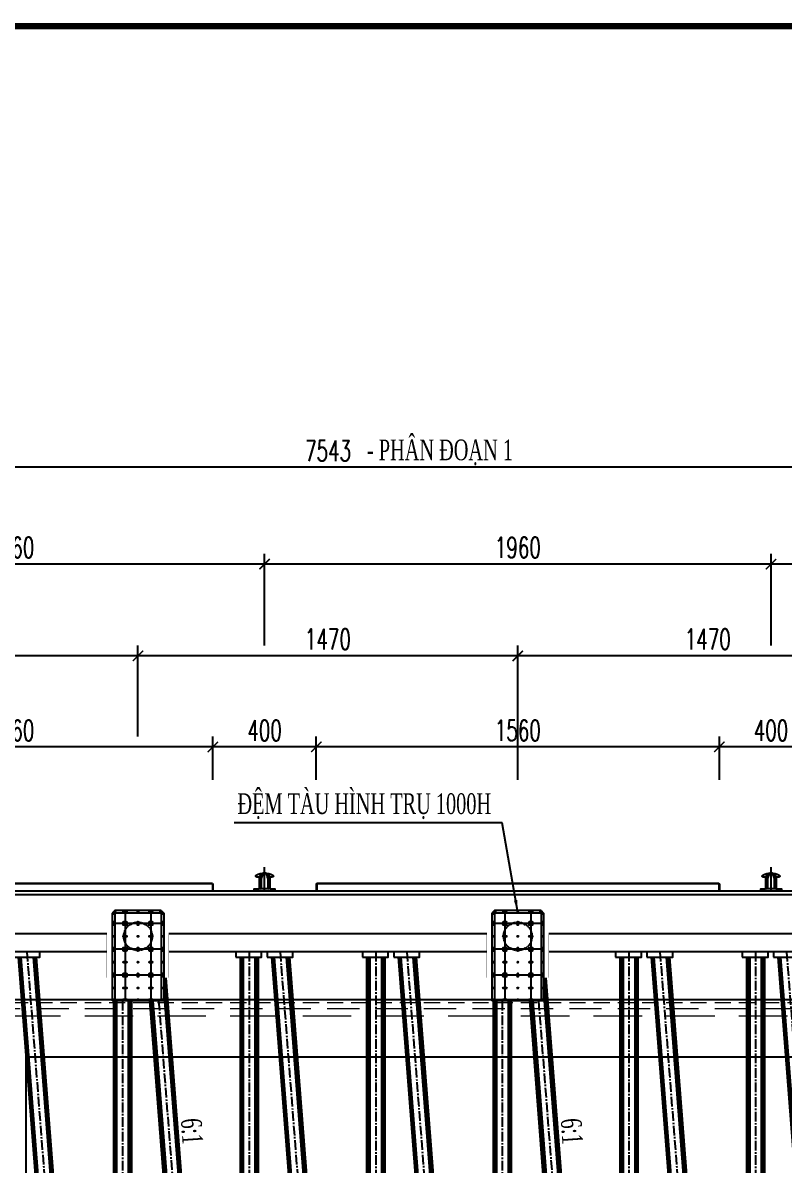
# Model space of a CAD drawing. Extents: x -57534 to 10615, y -13723 to 96319.
# Drawn here: x -14782 to -11835, y 40036 to 44457 of the extents above; entities that cross this region are included whole.
import ezdxf
from ezdxf.enums import TextEntityAlignment as Align

# ---------------------------------------------------------------- set-up
doc = ezdxf.new("R2010")
doc.units = 0
doc.header["$LTSCALE"] = 5
doc.header["$MEASUREMENT"] = 0
for name, pattern in [('CENTER', [2, 1.25, -0.25, 0.25, -0.25]), ('CENTER2', [1.125, 0.75, -0.125, 0.125, -0.125]), ('HIDDEN', [0.375, 0.25, -0.125])]:
    doc.linetypes.add(name, pattern=pattern)
doc.layers.get('0').update_dxf_attribs({"linetype": 'CONTINUOUS'})
doc.layers.get('DEFPOINTS').update_dxf_attribs({"linetype": 'CONTINUOUS'})
for name, color, linetype in [('1', 1, 'CONTINUOUS'), ('BELT', 6, 'CONTINUOUS'), ('BORDER', 2, 'CONTINUOUS'), ('CENTER', 9, 'CENTER2'), ('COBAN', 2, 'CONTINUOUS'), ('DIMENSION', 4, 'CONTINUOUS'), ('GCS', 5, 'CONTINUOUS'), ('HAOCN', 11, 'CONTINUOUS'), ('HATCH', 7, 'CONTINUOUS'), ('HIDDEN', 4, 'HIDDEN'), ('Kich thuoc', 4, 'CONTINUOUS'), ('Net tim', 6, 'CONTINUOUS'), ('PAD', 6, 'CONTINUOUS'), ('PART', 3, 'CONTINUOUS'), ('TEXT', 3, 'CONTINUOUS'), ('TIM', 8, 'CENTER')]:
    doc.layers.add(name, color=color, linetype=linetype)
doc.layers.add('KHUAT', color=235, linetype='HIDDEN', lineweight=18)
doc.styles.add('DIM', font='romans.shx', dxfattribs={"width": 0.65})
doc.styles.add('THUONG', font='vntimeh.shx', dxfattribs={"width": 0.65})
doc.dimstyles.new('400.Ph', dxfattribs={"dimscale": 400, "dimtxt": 0.2, "dimasz": 0.1, "dimexe": 0.1, "dimexo": 0.1, "dimgap": 0.06, "dimtad": 1, "dimdec": 0, "dimzin": 0, "dimdsep": 46, "dimtxsty": 'DIM', "dimblk": 'ARCHTICK', "dimcen": 0.15, "dimdle": 0.1, "dimclrd": 256, "dimclre": 7, "dimclrt": 6, "dimadec": 0, "dimazin": 0, "dimtfac": 1, "dimtdec": 0, "dimtix": 1, "dimtmove": 0, "dimatfit": 3, "dimfxl": 1, "dimtolj": 1, "dimtzin": 0, "dimarcsym": 0})

# ---------------------------------------------------------------- blocks, each defined once
blk = doc.blocks.new('Coc Xien')
at = {"layer": 'BORDER'}
for p, q in [((-9.3, -3.4), (-118.1, -1398.4)), ((60.9, -3.4), (-47.9, -1398.4))]:
    blk.add_line(p, q, dxfattribs=at)
at = {"layer": 'CENTER', "ltscale": 10}
blk.add_line((27.4, 16.6), (-276.4, -3876.7), dxfattribs=at)
at = {"layer": 'DIMENSION', "ltscale": 5}
blk.add_lwpolyline([(77.4, -3.4), (-22.6, -3.4), (-22.6, 16.6), (77.4, 16.6)], close=True, dxfattribs=at)
at = {"layer": 'HATCH'}
for p, q in [((-7.3, -3.4), (-116.2, -1398.4)), ((-3.3, -3.4), (-112.1, -1398.4)), ((3.3, -3.4), (-105.6, -1398.4)), ((50.3, -3.4), (-58.5, -1398.4)), ((56.9, -3.4), (-52, -1398.4)), ((60.9, -3.4), (-47.9, -1398.4))]:
    blk.add_line(p, q, dxfattribs=at)
at = {"layer": 'HIDDEN', "ltscale": 10}
for p, q in [((-118.1, -1398.4), (-310.6, -3864)), ((-109.1, -1398.4), (-301.6, -3864.7)), ((-57, -1398.4), (-249.8, -3868.8)), ((-47.9, -1398.4), (-240.8, -3869.5)), ((-310.6, -3864), (-240.8, -3869.5)), ((-276.4, -3876.7), (-240.8, -3869.5))]:
    blk.add_line(p, q, dxfattribs=at)
at = {"layer": 'HIDDEN'}
for q in [(-240.8, -3869.5), (-276.4, -3876.7)]:
    blk.add_line((-310.6, -3864), q, dxfattribs=at)
blk = doc.blocks.new('A$C18BE6784')
at = {"layer": 'BORDER'}
for p, q in [((-10, 3990), (-10, 2595)), ((60, 3990), (60, 2595))]:
    blk.add_line(p, q, dxfattribs=at)
at = {"layer": 'CENTER', "ltscale": 10}
blk.add_line((25, 4010), (25, 10), dxfattribs=at)
at = {"layer": 'DIMENSION', "ltscale": 5}
blk.add_lwpolyline([(-26.6, 3990), (73.4, 3990), (73.4, 4010), (-26.6, 4010)], close=True, dxfattribs=at)
at = {"layer": 'HATCH'}
for p, q in [((-8, 3990), (-8, 2595)), ((-4, 3990), (-4, 2595)), ((2.5, 3990), (2.5, 2595)), ((47.5, 3990), (47.5, 2595)), ((54, 3990), (54, 2595)), ((58, 3990), (58, 2595))]:
    blk.add_line(p, q, dxfattribs=at)
at = {"layer": 'HIDDEN', "ltscale": 10}
for p, q in [((-10, 2595), (-10, 10)), ((-1, 2595), (-1, 10)), ((51, 2595), (51, 10)), ((60, 2595), (60, 10)), ((-10, 10), (60, 10)), ((-10, 10), (25, 0)), ((25, 0), (60, 10))]:
    blk.add_line(p, q, dxfattribs=at)
at = {"layer": 'HIDDEN'}
blk.add_line((-10, 10), (60, 10), dxfattribs=at)
blk = doc.blocks.new('D7002')
at = {"layer": 'BORDER'}
for p, q in [((-35, -190), (-35, -1415)), ((35, -190), (35, -1415))]:
    blk.add_line(p, q, dxfattribs=at)
at = {"layer": 'CENTER', "ltscale": 10}
blk.add_line((0, -190), (0, -4000), dxfattribs=at)
at = {"layer": 'HATCH'}
for p, q in [((-33, -190), (-33, -1415)), ((-29, -190), (-29, -1415)), ((-22.5, -190), (-22.5, -1415)), ((22.5, -190), (22.5, -1415)), ((29, -190), (29, -1415)), ((33, -190), (33, -1415))]:
    blk.add_line(p, q, dxfattribs=at)
at = {"layer": 'HIDDEN', "ltscale": 10}
for p, q in [((-35, -1415), (-35, -4000)), ((-26, -1415), (-26, -4000)), ((26, -1415), (26, -4000)), ((35, -1415), (35, -4000)), ((-35, -4000), (35, -4000)), ((-35, -4000), (0, -4010)), ((0, -4010), (35, -4000))]:
    blk.add_line(p, q, dxfattribs=at)
at = {"layer": 'HIDDEN'}
blk.add_line((-35, -4000), (35, -4000), dxfattribs=at)
blk = doc.blocks.new('D7003')
at = {"layer": 'BORDER'}
for p, q in [((48.2, -100), (150.8, -1415)), ((-15, -190), (80.6, -1415))]:
    blk.add_line(p, q, dxfattribs=at)
at = {"layer": 'CENTER', "ltscale": 10}
blk.add_line((20.1, -190), (308.3, -3882.8), dxfattribs=at)
at = {"layer": 'HATCH'}
for p, q in [((44, -123.2), (144.8, -1415)), ((46.2, -100), (148.9, -1415)), ((-13, -190), (82.6, -1415)), ((-9, -190), (86.6, -1415)), ((-2.4, -190), (93.2, -1415)), ((42.6, -190), (138.2, -1415))]:
    blk.add_line(p, q, dxfattribs=at)
at = {"layer": 'HIDDEN', "ltscale": 10}
for p, q in [((80.6, -1415), (273.4, -3885.5)), ((89.6, -1415), (282.4, -3884.8)), ((141.8, -1415), (334.2, -3880.8)), ((150.8, -1415), (343.2, -3880.1)), ((343.2, -3880.1), (273.4, -3885.5)), ((309.1, -3892.8), (273.4, -3885.5))]:
    blk.add_line(p, q, dxfattribs=at)
at = {"layer": 'HIDDEN'}
for q in [(273.4, -3885.5), (309.1, -3892.8)]:
    blk.add_line((343.2, -3880.1), q, dxfattribs=at)
at = {"layer": 'TEXT', "style": 'THUONG', "width": 0.65}
blk.add_text('6:1', height=80, rotation=273.8902, dxfattribs=at).set_placement((149.2, -694.2), align=Align.MIDDLE)
blk = doc.blocks.new('MD PD1')
at = {"layer": 'COBAN'}
for p, q in [((3755.9, 562.7), (-3787.1, 562.7)), ((3755.9, 547.7), (-3787.1, 547.7)), ((-871.1, 397.7), (-2101.1, 397.7)), ((598.9, 397.7), (-631.1, 397.7)), ((2068.9, 397.7), (838.9, 397.7)), ((-871.1, 327.7), (-2101.1, 327.7)), ((598.9, 327.7), (-631.1, 327.7)), ((2068.9, 327.7), (838.9, 327.7))]:
    blk.add_line(p, q, dxfattribs=at)
at = {"layer": 'COBAN', "const_width": 1}
for points in [[(-871.1, 397.7), (-871.1, 227.7), (-851.1, 227.7)], [(-651.1, 227.7), (-631.1, 227.7), (-631.1, 397.7)], [(598.9, 397.7), (598.9, 227.7), (618.9, 227.7)], [(818.9, 227.7), (838.9, 227.7), (838.9, 397.7)]]:
    blk.add_lwpolyline(points, dxfattribs=at)
at = {"layer": 'GCS', "ltscale": 5}
for p, q in [((-463.1, 592.7), (-2019.1, 592.7)), ((-463.1, 592.7), (-461.1, 590.7)), ((-461.1, 590.7), (-461.1, 562.7)), ((-61.1, 590.7), (-59.1, 592.7)), ((-61.1, 590.7), (-61.1, 562.7)), ((1496.9, 592.7), (-59.1, 592.7)), ((1496.9, 592.7), (1498.9, 590.7)), ((1498.9, 590.7), (1498.9, 562.7))]:
    blk.add_line(p, q, dxfattribs=at)
at = {"layer": 'HAOCN', "ltscale": 5}
for p, q in [((-463.1, 590.7), (-2019.1, 590.7)), ((-463.1, 590.7), (-463.1, 562.7)), ((1496.9, 590.7), (-59.1, 590.7)), ((-59.1, 590.7), (-59.1, 562.7)), ((1496.9, 590.7), (1496.9, 562.7))]:
    blk.add_line(p, q, dxfattribs=at)
at = {"layer": 'COBAN'}
for name, p in [('D7003', (-691.1, 327.7)), ('D7003', (778.9, 327.7)), ('D7002', (-811.1, 327.7)), ('D7002', (658.9, 327.7))]:
    blk.add_blockref(name, p, dxfattribs=at)
at = {"layer": 'HIDDEN', "xscale": -1}
for p in [(-1153.7, 311.1), (-173.7, 311.1), (316.3, 311.1), (1296.3, 311.1), (1786.3, 311.1)]:
    blk.add_blockref('Coc Xien', p, dxfattribs=at)
at = {"layer": 'HIDDEN'}
for p in [(-346.1, -3682.3), (143.9, -3682.3), (1123.9, -3682.3), (1613.9, -3682.3)]:
    blk.add_blockref('A$C18BE6784', p, dxfattribs=at)
blk = doc.blocks.new('A$C69525F90')
at = {"layer": 'HATCH', "color": 7}
for p, q in [((23, 12), (23, 50)), ((28, 12), (28, 50)), ((52, 50), (52, 12)), ((57, 50), (57, 12))]:
    blk.add_line(p, q, dxfattribs=at)
for centre, radius, start, end in [((45, 48.6), 22, 103.0137, 176.2572), ((52.9, 48.7), 24.9, 121.1303, 176.9421), ((35, 48.6), 22, 3.7428, 76.9863), ((27.1, 48.7), 24.9, 3.0579, 58.8697), ((18, 14.4), 5.53, 284.0666, 334.6846), ((21.8, 16.7), 7.74, 277.0881, 322.7962), ((58.2, 16.7), 7.74, 217.2038, 262.9119), ((62, 14.4), 5.53, 205.3154, 255.9334)]:
    blk.add_arc(centre, radius, start, end, dxfattribs=at)
at = {"layer": 'Net tim'}
blk.add_line((63, 9), (17, 9), dxfattribs=at)
blk.add_lwpolyline([(60, 50), (60, 12, 0.414214), (63, 9), (80, 9), (80, 0), (0, 0), (0, 9), (17, 9, 0.414214), (20, 12), (20, 50, 0.414214), (16, 54), (9.9, 54, -0.769128), (7.9, 61.5, -0.265523), (72.1, 61.5, -0.769128), (70.1, 54), (64, 54, 0.414214), (60, 50, 0.414214), (40, 70), (40, 70, 0.414214), (20, 50)], format="xyb", dxfattribs=at)
at = {"layer": 'TIM', "ltscale": 20}
blk.add_line((40, 0), (40, 92), dxfattribs=at)
blk = doc.blocks.new('_ArchTick')
at = {"color": 0, "linetype": 'ByBlock', "const_width": 0.15}
blk.add_lwpolyline([(-0.5, -0.5), (0.5, 0.5)], dxfattribs=at)
blk = doc.blocks.new('*D26')
at = {"layer": 'DEFPOINTS', "color": 0, "ltscale": 5}
for p in [(-12086.1, 41655.1), (-12086.1, 41487.4), (-11686.1, 41487.4)]:
    blk.add_point(p, dxfattribs=at)
at = {"layer": 'DIMENSION', "color": 7, "lineweight": -2, "ltscale": 5}
for p, q in [((-12086.1, 41527.4), (-12086.1, 41695.1)), ((-11686.1, 41527.4), (-11686.1, 41695.1))]:
    blk.add_line(p, q, dxfattribs=at)
at = {"layer": 'DIMENSION', "lineweight": -2, "ltscale": 5}
blk.add_line((-11646.1, 41655.1), (-12126.1, 41655.1), dxfattribs=at)
at = {"layer": 'DIMENSION', "lineweight": -2, "ltscale": 5, "xscale": 40, "yscale": 40, "zscale": 40, "rotation": 180}
blk.add_blockref('_ArchTick', (-12086.1, 41655.1), dxfattribs=at)
at = {"layer": 'DIMENSION', "lineweight": -2, "ltscale": 5, "xscale": 40, "yscale": 40, "zscale": 40}
blk.add_blockref('_ArchTick', (-11686.1, 41655.1), dxfattribs=at)
at = {"layer": 'DIMENSION', "color": 6, "ltscale": 5, "insert": (-11886.1, 41719.1), "char_height": 80, "attachment_point": 5, "style": 'DIM'}
blk.add_mtext('\\A1;400', dxfattribs=at)
blk = doc.blocks.new('*D27')
at = {"layer": 'DEFPOINTS', "color": 0, "ltscale": 5}
for p in [(-13646.1, 41655.1), (-13646.1, 41487.4), (-12086.1, 41487.4)]:
    blk.add_point(p, dxfattribs=at)
at = {"layer": 'DIMENSION', "color": 7, "lineweight": -2, "ltscale": 5}
for p, q in [((-13646.1, 41527.4), (-13646.1, 41695.1)), ((-12086.1, 41527.4), (-12086.1, 41695.1))]:
    blk.add_line(p, q, dxfattribs=at)
at = {"layer": 'DIMENSION', "lineweight": -2, "ltscale": 5}
blk.add_line((-12046.1, 41655.1), (-13686.1, 41655.1), dxfattribs=at)
at = {"layer": 'DIMENSION', "lineweight": -2, "ltscale": 5, "xscale": 40, "yscale": 40, "zscale": 40, "rotation": 180}
blk.add_blockref('_ArchTick', (-13646.1, 41655.1), dxfattribs=at)
at = {"layer": 'DIMENSION', "lineweight": -2, "ltscale": 5, "xscale": 40, "yscale": 40, "zscale": 40}
blk.add_blockref('_ArchTick', (-12086.1, 41655.1), dxfattribs=at)
at = {"layer": 'DIMENSION', "color": 6, "ltscale": 5, "insert": (-12866.1, 41719.1), "char_height": 80, "attachment_point": 5, "style": 'DIM'}
blk.add_mtext('\\A1;1560', dxfattribs=at)
blk = doc.blocks.new('*D28')
at = {"layer": 'DEFPOINTS', "color": 0, "ltscale": 5}
for p in [(-14046.1, 41655.1), (-14046.1, 41487.4), (-13646.1, 41487.4)]:
    blk.add_point(p, dxfattribs=at)
at = {"layer": 'DIMENSION', "color": 7, "lineweight": -2, "ltscale": 5}
for p, q in [((-14046.1, 41527.4), (-14046.1, 41695.1)), ((-13646.1, 41527.4), (-13646.1, 41695.1))]:
    blk.add_line(p, q, dxfattribs=at)
at = {"layer": 'DIMENSION', "lineweight": -2, "ltscale": 5}
blk.add_line((-13606.1, 41655.1), (-14086.1, 41655.1), dxfattribs=at)
at = {"layer": 'DIMENSION', "lineweight": -2, "ltscale": 5, "xscale": 40, "yscale": 40, "zscale": 40, "rotation": 180}
blk.add_blockref('_ArchTick', (-14046.1, 41655.1), dxfattribs=at)
at = {"layer": 'DIMENSION', "lineweight": -2, "ltscale": 5, "xscale": 40, "yscale": 40, "zscale": 40}
blk.add_blockref('_ArchTick', (-13646.1, 41655.1), dxfattribs=at)
at = {"layer": 'DIMENSION', "color": 6, "ltscale": 5, "insert": (-13846.1, 41719.1), "char_height": 80, "attachment_point": 5, "style": 'DIM'}
blk.add_mtext('\\A1;400', dxfattribs=at)
blk = doc.blocks.new('*D29')
at = {"layer": 'DEFPOINTS', "color": 0, "ltscale": 5}
for p in [(-15606.1, 41655.1), (-15606.1, 41487.4), (-14046.1, 41487.4)]:
    blk.add_point(p, dxfattribs=at)
at = {"layer": 'DIMENSION', "color": 7, "lineweight": -2, "ltscale": 5}
for p, q in [((-15606.1, 41527.4), (-15606.1, 41695.1)), ((-14046.1, 41527.4), (-14046.1, 41695.1))]:
    blk.add_line(p, q, dxfattribs=at)
at = {"layer": 'DIMENSION', "lineweight": -2, "ltscale": 5}
blk.add_line((-14006.1, 41655.1), (-15646.1, 41655.1), dxfattribs=at)
at = {"layer": 'DIMENSION', "lineweight": -2, "ltscale": 5, "xscale": 40, "yscale": 40, "zscale": 40, "rotation": 180}
blk.add_blockref('_ArchTick', (-15606.1, 41655.1), dxfattribs=at)
at = {"layer": 'DIMENSION', "lineweight": -2, "ltscale": 5, "xscale": 40, "yscale": 40, "zscale": 40}
blk.add_blockref('_ArchTick', (-14046.1, 41655.1), dxfattribs=at)
at = {"layer": 'DIMENSION', "color": 6, "ltscale": 5, "insert": (-14826.1, 41719.1), "char_height": 80, "attachment_point": 5, "style": 'DIM'}
blk.add_mtext('\\A1;1560', dxfattribs=at)
blk = doc.blocks.new('*D51')
at = {"layer": 'DEFPOINTS', "color": 0, "ltscale": 5}
for p in [(-12866.1, 42007.6), (-11396.1, 41655.1), (-12866.1, 41487.4)]:
    blk.add_point(p, dxfattribs=at)
at = {"layer": 'DIMENSION', "color": 7, "lineweight": -2, "ltscale": 5}
for p, q in [((-12866.1, 41527.4), (-12866.1, 42047.6)), ((-11396.1, 41695.1), (-11396.1, 42047.6))]:
    blk.add_line(p, q, dxfattribs=at)
at = {"layer": 'DIMENSION', "lineweight": -2, "ltscale": 5}
blk.add_line((-11356.1, 42007.6), (-12906.1, 42007.6), dxfattribs=at)
at = {"layer": 'DIMENSION', "lineweight": -2, "ltscale": 5, "xscale": 40, "yscale": 40, "zscale": 40, "rotation": 180}
blk.add_blockref('_ArchTick', (-12866.1, 42007.6), dxfattribs=at)
at = {"layer": 'DIMENSION', "lineweight": -2, "ltscale": 5, "xscale": 40, "yscale": 40, "zscale": 40}
blk.add_blockref('_ArchTick', (-11396.1, 42007.6), dxfattribs=at)
at = {"layer": 'DIMENSION', "color": 6, "ltscale": 5, "insert": (-12131.1, 42071.6), "char_height": 80, "attachment_point": 5, "style": 'DIM'}
blk.add_mtext('\\A1;1470', dxfattribs=at)
blk = doc.blocks.new('*D52')
at = {"layer": 'DEFPOINTS', "color": 0, "ltscale": 5}
for p in [(-14336.1, 42007.6), (-14336.1, 41655.1), (-12866.1, 41487.4)]:
    blk.add_point(p, dxfattribs=at)
at = {"layer": 'DIMENSION', "color": 7, "lineweight": -2, "ltscale": 5}
for p, q in [((-14336.1, 41695.1), (-14336.1, 42047.6)), ((-12866.1, 41527.4), (-12866.1, 42047.6))]:
    blk.add_line(p, q, dxfattribs=at)
at = {"layer": 'DIMENSION', "lineweight": -2, "ltscale": 5}
blk.add_line((-12826.1, 42007.6), (-14376.1, 42007.6), dxfattribs=at)
at = {"layer": 'DIMENSION', "lineweight": -2, "ltscale": 5, "xscale": 40, "yscale": 40, "zscale": 40, "rotation": 180}
blk.add_blockref('_ArchTick', (-14336.1, 42007.6), dxfattribs=at)
at = {"layer": 'DIMENSION', "lineweight": -2, "ltscale": 5, "xscale": 40, "yscale": 40, "zscale": 40}
blk.add_blockref('_ArchTick', (-12866.1, 42007.6), dxfattribs=at)
at = {"layer": 'DIMENSION', "color": 6, "ltscale": 5, "insert": (-13601.1, 42071.6), "char_height": 80, "attachment_point": 5, "style": 'DIM'}
blk.add_mtext('\\A1;1470', dxfattribs=at)
blk = doc.blocks.new('*D53')
at = {"layer": 'DEFPOINTS', "color": 0, "ltscale": 5}
for p in [(-15806.1, 42007.6), (-15806.1, 41655.1), (-14336.1, 41655.1)]:
    blk.add_point(p, dxfattribs=at)
at = {"layer": 'DIMENSION', "color": 7, "lineweight": -2, "ltscale": 5}
for p, q in [((-15806.1, 41695.1), (-15806.1, 42047.6)), ((-14336.1, 41695.1), (-14336.1, 42047.6))]:
    blk.add_line(p, q, dxfattribs=at)
at = {"layer": 'DIMENSION', "lineweight": -2, "ltscale": 5}
blk.add_line((-14296.1, 42007.6), (-15846.1, 42007.6), dxfattribs=at)
at = {"layer": 'DIMENSION', "lineweight": -2, "ltscale": 5, "xscale": 40, "yscale": 40, "zscale": 40, "rotation": 180}
blk.add_blockref('_ArchTick', (-15806.1, 42007.6), dxfattribs=at)
at = {"layer": 'DIMENSION', "lineweight": -2, "ltscale": 5, "xscale": 40, "yscale": 40, "zscale": 40}
blk.add_blockref('_ArchTick', (-14336.1, 42007.6), dxfattribs=at)
at = {"layer": 'DIMENSION', "color": 6, "ltscale": 5, "insert": (-15071.1, 42071.6), "char_height": 80, "attachment_point": 5, "style": 'DIM'}
blk.add_mtext('\\A1;1470', dxfattribs=at)
blk = doc.blocks.new('*D68')
at = {"layer": 'DEFPOINTS', "color": 0, "ltscale": 5}
for p in [(-11886.1, 42362.5), (-11886.1, 42007.6), (-9946.1, 41487.4)]:
    blk.add_point(p, dxfattribs=at)
at = {"layer": 'DIMENSION', "color": 7, "lineweight": -2, "ltscale": 5}
for p, q in [((-11886.1, 42047.6), (-11886.1, 42402.5)), ((-9946.1, 41527.4), (-9946.1, 42402.5))]:
    blk.add_line(p, q, dxfattribs=at)
at = {"layer": 'DIMENSION', "lineweight": -2, "ltscale": 5}
blk.add_line((-9906.1, 42362.5), (-11926.1, 42362.5), dxfattribs=at)
at = {"layer": 'DIMENSION', "lineweight": -2, "ltscale": 5, "xscale": 40, "yscale": 40, "zscale": 40, "rotation": 180}
blk.add_blockref('_ArchTick', (-11886.1, 42362.5), dxfattribs=at)
at = {"layer": 'DIMENSION', "lineweight": -2, "ltscale": 5, "xscale": 40, "yscale": 40, "zscale": 40}
blk.add_blockref('_ArchTick', (-9946.1, 42362.5), dxfattribs=at)
at = {"layer": 'DIMENSION', "color": 6, "ltscale": 5, "insert": (-10916.1, 42426.5), "char_height": 80, "attachment_point": 5, "style": 'DIM'}
blk.add_mtext('\\A1;1940', dxfattribs=at)
blk = doc.blocks.new('*D69')
at = {"layer": 'DEFPOINTS', "color": 0, "ltscale": 5}
for p in [(-13846.1, 42362.5), (-13846.1, 42007.6), (-11886.1, 42007.6)]:
    blk.add_point(p, dxfattribs=at)
at = {"layer": 'DIMENSION', "color": 7, "lineweight": -2, "ltscale": 5}
for p, q in [((-13846.1, 42047.6), (-13846.1, 42402.5)), ((-11886.1, 42047.6), (-11886.1, 42402.5))]:
    blk.add_line(p, q, dxfattribs=at)
at = {"layer": 'DIMENSION', "lineweight": -2, "ltscale": 5}
blk.add_line((-11846.1, 42362.5), (-13886.1, 42362.5), dxfattribs=at)
at = {"layer": 'DIMENSION', "lineweight": -2, "ltscale": 5, "xscale": 40, "yscale": 40, "zscale": 40, "rotation": 180}
blk.add_blockref('_ArchTick', (-13846.1, 42362.5), dxfattribs=at)
at = {"layer": 'DIMENSION', "lineweight": -2, "ltscale": 5, "xscale": 40, "yscale": 40, "zscale": 40}
blk.add_blockref('_ArchTick', (-11886.1, 42362.5), dxfattribs=at)
at = {"layer": 'DIMENSION', "color": 6, "ltscale": 5, "insert": (-12866.1, 42426.5), "char_height": 80, "attachment_point": 5, "style": 'DIM'}
blk.add_mtext('\\A1;1960', dxfattribs=at)
blk = doc.blocks.new('*D70')
at = {"layer": 'DEFPOINTS', "color": 0, "ltscale": 5}
for p in [(-15806.1, 42362.5), (-13846.1, 42007.6), (-15806.1, 41487.4)]:
    blk.add_point(p, dxfattribs=at)
at = {"layer": 'DIMENSION', "color": 7, "lineweight": -2, "ltscale": 5}
for p, q in [((-15806.1, 41527.4), (-15806.1, 42402.5)), ((-13846.1, 42047.6), (-13846.1, 42402.5))]:
    blk.add_line(p, q, dxfattribs=at)
at = {"layer": 'DIMENSION', "lineweight": -2, "ltscale": 5}
blk.add_line((-13806.1, 42362.5), (-15846.1, 42362.5), dxfattribs=at)
at = {"layer": 'DIMENSION', "lineweight": -2, "ltscale": 5, "xscale": 40, "yscale": 40, "zscale": 40, "rotation": 180}
blk.add_blockref('_ArchTick', (-15806.1, 42362.5), dxfattribs=at)
at = {"layer": 'DIMENSION', "lineweight": -2, "ltscale": 5, "xscale": 40, "yscale": 40, "zscale": 40}
blk.add_blockref('_ArchTick', (-13846.1, 42362.5), dxfattribs=at)
at = {"layer": 'DIMENSION', "color": 6, "ltscale": 5, "insert": (-14826.1, 42426.5), "char_height": 80, "attachment_point": 5, "style": 'DIM'}
blk.add_mtext('\\A1;1960', dxfattribs=at)
blk = doc.blocks.new('*D80')
at = {"layer": 'DEFPOINTS', "color": 0, "ltscale": 5}
for p in [(-17372.1, 42737.4), (-17372.1, 41487.4), (-9829.1, 41487.4)]:
    blk.add_point(p, dxfattribs=at)
at = {"layer": 'DIMENSION', "color": 7, "lineweight": -2, "ltscale": 5}
for p, q in [((-17372.1, 41527.4), (-17372.1, 42777.4)), ((-9829.1, 41527.4), (-9829.1, 42777.4))]:
    blk.add_line(p, q, dxfattribs=at)
at = {"layer": 'DIMENSION', "lineweight": -2, "ltscale": 5}
blk.add_line((-9789.1, 42737.4), (-17412.1, 42737.4), dxfattribs=at)
at = {"layer": 'DIMENSION', "lineweight": -2, "ltscale": 5, "xscale": 40, "yscale": 40, "zscale": 40, "rotation": 180}
blk.add_blockref('_ArchTick', (-17372.1, 42737.4), dxfattribs=at)
at = {"layer": 'DIMENSION', "lineweight": -2, "ltscale": 5, "xscale": 40, "yscale": 40, "zscale": 40}
blk.add_blockref('_ArchTick', (-9829.1, 42737.4), dxfattribs=at)
at = {"layer": 'DIMENSION', "color": 6, "ltscale": 5, "insert": (-13600.6, 42801.4), "char_height": 80, "attachment_point": 5, "style": 'DIM'}
blk.add_mtext('\\A1;7543', dxfattribs=at)
blk = doc.blocks.new('dia chat')
at = {"color": 6, "ltscale": 5}
blk.add_line((20962.8, 17), (14230, 17), dxfattribs=at)
at = {"ltscale": 5}
blk.add_line((14230, -3970), (14230, 17), dxfattribs=at)
blk = doc.blocks.new('demtaucss')
at = {"color": 3}
blk.add_line((-6507.7, 40421.3), (-6505.9, 40421.3), dxfattribs=at)
at = {"layer": 'CENTER', "color": 3, "linetype": 'CENTER2'}
for p, q in [((-6476.1, 40609.6), (-6481.1, 40618.3)), ((-6426.1, 40609.6), (-6421.1, 40618.3)), ((-6501.1, 40566.3), (-6511.1, 40566.3)), ((-6401.1, 40566.3), (-6391.1, 40566.3)), ((-6476.1, 40523), (-6481.1, 40514.4)), ((-6426.1, 40523), (-6421.1, 40514.4))]:
    blk.add_line(p, q, dxfattribs=at)
at = {"layer": 'HATCH', "linetype": 'HIDDEN', "ltscale": 2}
blk.add_circle((-6451.1, 40566.3), 55, dxfattribs=at)
at = {"layer": 'PAD'}
for p, q in [((-6541.1, 40666.3), (-6551.1, 40656.3)), ((-6551.1, 40656.3), (-6551.1, 40316.3)), ((-6549.3, 40654.3), (-6542.8, 40654.3)), ((-6541.1, 40656.3), (-6546.1, 40661.3)), ((-6546.1, 40657.6), (-6546.1, 40651.1)), ((-6542.3, 40661.3), (-6535.8, 40661.3)), ((-6361.1, 40666.3), (-6541.1, 40666.3)), ((-6541.1, 40656.3), (-6541.1, 40316.3)), ((-6361.1, 40656.3), (-6541.1, 40656.3)), ((-6539.1, 40664.6), (-6539.1, 40658.1)), ((-6509.3, 40661.3), (-6502.8, 40661.3)), ((-6506.1, 40664.6), (-6506.1, 40658.1)), ((-6501.1, 40666.3), (-6501.1, 40316.3)), ((-6499.3, 40661.3), (-6492.8, 40661.3)), ((-6496.1, 40664.6), (-6496.1, 40658.1)), ((-6454.3, 40661.3), (-6447.8, 40661.3)), ((-6451.1, 40664.6), (-6451.1, 40658.1)), ((-6409.3, 40661.3), (-6402.8, 40661.3)), ((-6406.1, 40664.6), (-6406.1, 40658.1)), ((-6401.1, 40666.3), (-6401.1, 40316.3)), ((-6401.1, 40666.3), (-6401.1, 40316.3)), ((-6399.3, 40661.3), (-6392.8, 40661.3)), ((-6396.1, 40664.6), (-6396.1, 40658.1)), ((-6359.8, 40661.3), (-6366.3, 40661.3)), ((-6363.1, 40664.6), (-6363.1, 40658.1)), ((-6361.1, 40666.3), (-6351.1, 40656.3)), ((-6361.1, 40656.3), (-6356.1, 40661.3)), ((-6361.1, 40656.3), (-6361.1, 40316.3)), ((-6352.8, 40654.3), (-6359.3, 40654.3)), ((-6356.1, 40657.6), (-6356.1, 40651.1)), ((-6351.1, 40656.3), (-6351.1, 40316.3)), ((-6351.1, 40616.3), (-6551.1, 40616.3)), ((-6549.3, 40621.3), (-6542.8, 40621.3)), ((-6549.3, 40611.3), (-6542.8, 40611.3)), ((-6546.1, 40624.6), (-6546.1, 40618.1)), ((-6546.1, 40614.6), (-6546.1, 40608.1)), ((-6509.3, 40621.3), (-6502.8, 40621.3)), ((-6509.3, 40611.3), (-6502.8, 40611.3)), ((-6506.1, 40624.6), (-6506.1, 40618.1)), ((-6506.1, 40614.6), (-6506.1, 40608.1)), ((-6499.3, 40621.3), (-6492.8, 40621.3)), ((-6499.3, 40611.3), (-6492.8, 40611.3)), ((-6496.1, 40624.6), (-6496.1, 40618.1)), ((-6496.1, 40614.6), (-6496.1, 40608.1)), ((-6454.3, 40621.3), (-6447.8, 40621.3)), ((-6454.3, 40611.3), (-6447.8, 40611.3)), ((-6451.1, 40624.6), (-6451.1, 40618.1)), ((-6451.1, 40614.6), (-6451.1, 40608.1)), ((-6409.3, 40621.3), (-6402.8, 40621.3)), ((-6409.3, 40611.3), (-6402.8, 40611.3)), ((-6406.1, 40624.6), (-6406.1, 40618.1)), ((-6406.1, 40614.6), (-6406.1, 40608.1)), ((-6399.3, 40621.3), (-6392.8, 40621.3)), ((-6399.3, 40611.3), (-6392.8, 40611.3)), ((-6396.1, 40624.6), (-6396.1, 40618.1)), ((-6396.1, 40614.6), (-6396.1, 40608.1)), ((-6359.3, 40621.3), (-6352.8, 40621.3)), ((-6359.3, 40611.3), (-6352.8, 40611.3)), ((-6356.1, 40624.6), (-6356.1, 40618.1)), ((-6356.1, 40614.6), (-6356.1, 40608.1)), ((-6549.3, 40566.3), (-6542.8, 40566.3)), ((-6546.1, 40569.6), (-6546.1, 40563.1)), ((-6509.3, 40566.3), (-6502.8, 40566.3)), ((-6506.1, 40569.6), (-6506.1, 40563.1)), ((-6499.3, 40566.3), (-6492.8, 40566.3)), ((-6496.1, 40569.6), (-6496.1, 40563.1)), ((-6454.3, 40566.3), (-6447.8, 40566.3)), ((-6451.1, 40569.6), (-6451.1, 40563.1)), ((-6409.3, 40566.3), (-6402.8, 40566.3)), ((-6406.1, 40569.6), (-6406.1, 40563.1)), ((-6399.3, 40566.3), (-6392.8, 40566.3)), ((-6396.1, 40569.6), (-6396.1, 40563.1)), ((-6359.3, 40566.3), (-6352.8, 40566.3)), ((-6356.1, 40569.6), (-6356.1, 40563.1)), ((-6351.1, 40516.3), (-6551.1, 40516.3)), ((-6549.3, 40521.3), (-6542.8, 40521.3)), ((-6549.3, 40511.3), (-6542.8, 40511.3)), ((-6546.1, 40524.6), (-6546.1, 40518.1)), ((-6546.1, 40514.6), (-6546.1, 40508.1)), ((-6509.3, 40521.3), (-6502.8, 40521.3)), ((-6509.3, 40511.3), (-6502.8, 40511.3)), ((-6506.1, 40524.6), (-6506.1, 40518.1)), ((-6506.1, 40514.6), (-6506.1, 40508.1)), ((-6499.3, 40521.3), (-6492.8, 40521.3)), ((-6499.3, 40511.3), (-6492.8, 40511.3)), ((-6496.1, 40524.6), (-6496.1, 40518.1)), ((-6496.1, 40514.6), (-6496.1, 40508.1)), ((-6454.3, 40521.3), (-6447.8, 40521.3)), ((-6454.3, 40511.3), (-6447.8, 40511.3)), ((-6451.1, 40524.6), (-6451.1, 40518.1)), ((-6451.1, 40514.6), (-6451.1, 40508.1)), ((-6409.3, 40521.3), (-6402.8, 40521.3)), ((-6409.3, 40511.3), (-6402.8, 40511.3)), ((-6406.1, 40524.6), (-6406.1, 40518.1)), ((-6406.1, 40514.6), (-6406.1, 40508.1)), ((-6399.3, 40521.3), (-6392.8, 40521.3)), ((-6399.3, 40511.3), (-6392.8, 40511.3)), ((-6396.1, 40524.6), (-6396.1, 40518.1)), ((-6396.1, 40514.6), (-6396.1, 40508.1)), ((-6359.3, 40521.3), (-6352.8, 40521.3)), ((-6359.3, 40511.3), (-6352.8, 40511.3)), ((-6356.1, 40524.6), (-6356.1, 40518.1)), ((-6356.1, 40514.6), (-6356.1, 40508.1)), ((-6549.3, 40466.3), (-6542.8, 40466.3)), ((-6546.1, 40469.6), (-6546.1, 40463.1)), ((-6509.3, 40466.3), (-6502.8, 40466.3)), ((-6506.1, 40469.6), (-6506.1, 40463.1)), ((-6499.3, 40466.3), (-6492.8, 40466.3)), ((-6496.1, 40469.6), (-6496.1, 40463.1)), ((-6454.3, 40466.3), (-6447.8, 40466.3)), ((-6451.1, 40469.6), (-6451.1, 40463.1)), ((-6409.3, 40466.3), (-6402.8, 40466.3)), ((-6406.1, 40469.6), (-6406.1, 40463.1)), ((-6399.3, 40466.3), (-6392.8, 40466.3)), ((-6396.1, 40469.6), (-6396.1, 40463.1)), ((-6359.3, 40466.3), (-6352.8, 40466.3)), ((-6356.1, 40469.6), (-6356.1, 40463.1)), ((-6351.1, 40416.3), (-6551.1, 40416.3)), ((-6549.3, 40421.3), (-6542.8, 40421.3)), ((-6549.3, 40411.3), (-6542.8, 40411.3)), ((-6546.1, 40424.6), (-6546.1, 40418.1)), ((-6546.1, 40414.6), (-6546.1, 40408.1)), ((-6509.3, 40421.3), (-6502.8, 40421.3)), ((-6509.3, 40411.3), (-6502.8, 40411.3)), ((-6506.1, 40424.6), (-6506.1, 40418.1)), ((-6506.1, 40414.6), (-6506.1, 40408.1)), ((-6499.3, 40421.3), (-6492.8, 40421.3)), ((-6499.3, 40411.3), (-6492.8, 40411.3)), ((-6496.1, 40424.6), (-6496.1, 40418.1)), ((-6496.1, 40414.6), (-6496.1, 40408.1)), ((-6454.3, 40421.3), (-6447.8, 40421.3)), ((-6454.3, 40411.3), (-6447.8, 40411.3)), ((-6451.1, 40424.6), (-6451.1, 40418.1)), ((-6451.1, 40414.6), (-6451.1, 40408.1)), ((-6409.3, 40421.3), (-6402.8, 40421.3)), ((-6409.3, 40411.3), (-6402.8, 40411.3)), ((-6406.1, 40424.6), (-6406.1, 40418.1)), ((-6406.1, 40414.6), (-6406.1, 40408.1)), ((-6399.3, 40421.3), (-6392.8, 40421.3)), ((-6399.3, 40411.3), (-6392.8, 40411.3)), ((-6396.1, 40424.6), (-6396.1, 40418.1)), ((-6396.1, 40414.6), (-6396.1, 40408.1)), ((-6359.3, 40421.3), (-6352.8, 40421.3)), ((-6359.3, 40411.3), (-6352.8, 40411.3)), ((-6356.1, 40424.6), (-6356.1, 40418.1)), ((-6356.1, 40414.6), (-6356.1, 40408.1)), ((-6549.3, 40366.3), (-6542.8, 40366.3)), ((-6546.1, 40369.6), (-6546.1, 40363.1)), ((-6509.3, 40366.3), (-6502.8, 40366.3)), ((-6506.1, 40369.6), (-6506.1, 40363.1)), ((-6499.3, 40366.3), (-6492.8, 40366.3)), ((-6496.1, 40369.6), (-6496.1, 40363.1)), ((-6454.3, 40366.3), (-6447.8, 40366.3)), ((-6451.1, 40369.6), (-6451.1, 40363.1)), ((-6409.3, 40366.3), (-6402.8, 40366.3)), ((-6406.1, 40369.6), (-6406.1, 40363.1)), ((-6399.3, 40366.3), (-6392.8, 40366.3)), ((-6396.1, 40369.6), (-6396.1, 40363.1)), ((-6359.3, 40366.3), (-6352.8, 40366.3)), ((-6356.1, 40369.6), (-6356.1, 40363.1)), ((-6549.3, 40321.3), (-6542.8, 40321.3)), ((-6546.1, 40324.6), (-6546.1, 40318.1)), ((-6509.3, 40321.3), (-6502.8, 40321.3)), ((-6506.1, 40324.6), (-6506.1, 40318.1)), ((-6499.3, 40321.3), (-6492.8, 40321.3)), ((-6496.1, 40324.6), (-6496.1, 40318.1)), ((-6454.3, 40321.3), (-6447.8, 40321.3)), ((-6451.1, 40324.6), (-6451.1, 40318.1)), ((-6409.3, 40321.3), (-6402.8, 40321.3)), ((-6406.1, 40324.6), (-6406.1, 40318.1)), ((-6399.3, 40321.3), (-6392.8, 40321.3)), ((-6396.1, 40324.6), (-6396.1, 40318.1)), ((-6359.3, 40321.3), (-6352.8, 40321.3)), ((-6356.1, 40324.6), (-6356.1, 40318.1)), ((-6351.1, 40316.3), (-6551.1, 40316.3))]:
    blk.add_line(p, q, dxfattribs=at)
for centre in [(-6546.1, 40654.3), (-6539.1, 40661.3), (-6506.1, 40661.3), (-6496.1, 40661.3), (-6451.1, 40661.3), (-6406.1, 40661.3), (-6396.1, 40661.3), (-6363.1, 40661.3), (-6356.1, 40654.3), (-6546.1, 40621.3), (-6546.1, 40611.3), (-6506.1, 40621.3), (-6506.1, 40611.3), (-6496.1, 40621.3), (-6496.1, 40611.3), (-6451.1, 40621.3), (-6451.1, 40611.3), (-6406.1, 40621.3), (-6406.1, 40611.3), (-6396.1, 40621.3), (-6396.1, 40611.3), (-6356.1, 40621.3), (-6356.1, 40611.3), (-6546.1, 40566.3), (-6506.1, 40566.3), (-6496.1, 40566.3), (-6451.1, 40566.3), (-6406.1, 40566.3), (-6396.1, 40566.3), (-6356.1, 40566.3), (-6546.1, 40521.3), (-6546.1, 40511.3), (-6506.1, 40521.3), (-6506.1, 40511.3), (-6496.1, 40521.3), (-6496.1, 40511.3), (-6451.1, 40521.3), (-6451.1, 40511.3), (-6406.1, 40521.3), (-6406.1, 40511.3), (-6396.1, 40521.3), (-6396.1, 40511.3), (-6356.1, 40521.3), (-6356.1, 40511.3), (-6546.1, 40466.3), (-6506.1, 40466.3), (-6496.1, 40466.3), (-6451.1, 40466.3), (-6406.1, 40466.3), (-6396.1, 40466.3), (-6356.1, 40466.3), (-6546.1, 40421.3), (-6546.1, 40411.3), (-6506.1, 40421.3), (-6506.1, 40411.3), (-6496.1, 40421.3), (-6496.1, 40411.3), (-6451.1, 40421.3), (-6451.1, 40411.3), (-6406.1, 40421.3), (-6406.1, 40411.3), (-6396.1, 40421.3), (-6396.1, 40411.3), (-6356.1, 40421.3), (-6356.1, 40411.3), (-6546.1, 40366.3), (-6506.1, 40366.3), (-6496.1, 40366.3), (-6451.1, 40366.3), (-6406.1, 40366.3), (-6396.1, 40366.3), (-6356.1, 40366.3), (-6546.1, 40321.3), (-6506.1, 40321.3), (-6496.1, 40321.3), (-6451.1, 40321.3), (-6406.1, 40321.3), (-6396.1, 40321.3), (-6356.1, 40321.3)]:
    blk.add_circle(centre, 2.25, dxfattribs=at)
at = {"layer": 'PART', "color": 3}
for centre in [(-6478.6, 40614), (-6423.6, 40614), (-6506.1, 40566.3), (-6396.1, 40566.3), (-6478.6, 40518.7), (-6423.6, 40518.7)]:
    blk.add_circle(centre, 2.35, dxfattribs=at)

msp = doc.modelspace()

# ---------------------------------------------------------------- linework, layer by layer
at = {"layer": 'BELT'}
msp.add_line((-34791.6, 40677), (-8036.3, 40677), dxfattribs=at)
at = {"layer": 'DEFPOINTS', "ltscale": 5}
msp.add_lwpolyline([(-20899.5, 44445), (-7899.5, 44445), (-7899.5, 33245), (-20899.5, 33245)], close=True, dxfattribs=at)
at = {"layer": 'KHUAT', "color": 7, "ltscale": 50}
msp.add_line((-34791.6, 40665.4), (-8036.3, 40665.4), dxfattribs=at)
at = {"layer": 'KHUAT', "color": 7, "ltscale": 100}
msp.add_line((-34791.6, 40642.2), (-8036.3, 40642.2), dxfattribs=at)
at = {"layer": 'KHUAT', "color": 7, "ltscale": 150}
msp.add_line((-34791.6, 40614.5), (-8036.3, 40614.5), dxfattribs=at)
at = {"layer": 'Kich thuoc', "color": 1, "const_width": 24.8}
msp.add_lwpolyline([(-34791.6, 33245), (-7899.5, 33245), (-7899.5, 44445), (-34791.6, 44445)], close=True, dxfattribs=at)

# ---------------------------------------------------------------- block references
at = {"layer": '1'}
for p in [(-7885, 355.6), (-6415, 355.6)]:
    msp.add_blockref('demtaucss', p, dxfattribs=at)
at = {"layer": 'COBAN', "ltscale": 5}
for p in [(-13886.1, 41097), (-11926.1, 41097)]:
    msp.add_blockref('A$C69525F90', p, dxfattribs=at)
at = {"layer": 'COBAN'}
msp.add_blockref('MD PD1', (-13585, 40534.2), dxfattribs=at)
at = {"layer": 'Net tim'}
msp.add_blockref('dia chat', (-28999.1, 40437), dxfattribs=at)

# ---------------------------------------------------------------- texts
at = {"layer": 'TEXT', "style": 'THUONG', "width": 0.65}
msp.add_text('- ph©n ®o¹n 1', height=80, dxfattribs=at).set_placement((-13449.9, 42764.7))
msp.add_text('®Öm tµu h×nh trô 1000h', height=80, dxfattribs=at).set_placement((-13460.2, 41437.8), align=Align.MIDDLE)

# ---------------------------------------------------------------- dimensions: what is measured, and where the dimension line sits
at = {"layer": 'DIMENSION', "ltscale": 5}
for base, p1, p2, override, picture, middle in [((-17372.1, 42737.4), (-9829.1, 41487.4), (-17372.1, 41487.4), {"dimfxl": 0.12, "dimtfill": 1}, '*D80', (-13600.6, 42801.4)), ((-15806.1, 42362.5), (-13846.1, 42007.6), (-15806.1, 41487.4), {"dimtmove": 1, "dimfxl": 0.12, "dimtfill": 1}, '*D70', (-14826.1, 42426.5)), ((-13846.1, 42362.5), (-11886.1, 42007.6), (-13846.1, 42007.6), {"dimtmove": 1, "dimfxl": 0.12, "dimtfill": 1}, '*D69', (-12866.1, 42426.5)), ((-11886.1, 42362.5), (-9946.1, 41487.4), (-11886.1, 42007.6), {"dimtmove": 1, "dimfxl": 0.12, "dimtfill": 1}, '*D68', (-10916.1, 42426.5)), ((-15806.1, 42007.6), (-14336.1, 41655.1), (-15806.1, 41655.1), {"dimtmove": 1, "dimfxl": 0.12, "dimtfill": 1}, '*D53', (-15071.1, 42071.6)), ((-14336.1, 42007.6), (-12866.1, 41487.4), (-14336.1, 41655.1), {"dimtmove": 1, "dimfxl": 0.12, "dimtfill": 1}, '*D52', (-13601.1, 42071.6)), ((-12866.1, 42007.6), (-11396.1, 41655.1), (-12866.1, 41487.4), {"dimtmove": 1, "dimfxl": 0.12, "dimtfill": 1}, '*D51', (-12131.1, 42071.6)), ((-15606.1, 41655.1), (-14046.1, 41487.4), (-15606.1, 41487.4), {"dimtmove": 1, "dimfxl": 0.12, "dimtfill": 1}, '*D29', (-14826.1, 41719.1)), ((-14046.1, 41655.1), (-13646.1, 41487.4), (-14046.1, 41487.4), {"dimtmove": 1, "dimfxl": 0.12, "dimtfill": 1}, '*D28', (-13846.1, 41719.1)), ((-13646.1, 41655.1), (-12086.1, 41487.4), (-13646.1, 41487.4), {"dimtmove": 1, "dimfxl": 0.12, "dimtfill": 1}, '*D27', (-12866.1, 41719.1)), ((-12086.1, 41655.1), (-11686.1, 41487.4), (-12086.1, 41487.4), {"dimtmove": 1, "dimfxl": 0.12, "dimtfill": 1}, '*D26', (-11886.1, 41719.1))]:
    dim = msp.add_linear_dim(base=base, p1=p1, p2=p2, dimstyle='400.Ph', override=override, dxfattribs=at)
    dim.commit()
    dim.dimension.update_dxf_attribs({"geometry": picture, "text_midpoint": middle})

# ---------------------------------------------------------------- leaders
at = {"layer": 'DIMENSION'}
msp.add_leader([(-12867.8, 41022), (-12926.9, 41360.8), (-13963.5, 41360.8)], dimstyle='400.Ph', override={"dimgap": 0.06, "dimtad": 0}, dxfattribs=at)

doc.saveas('drawing.dxf')
